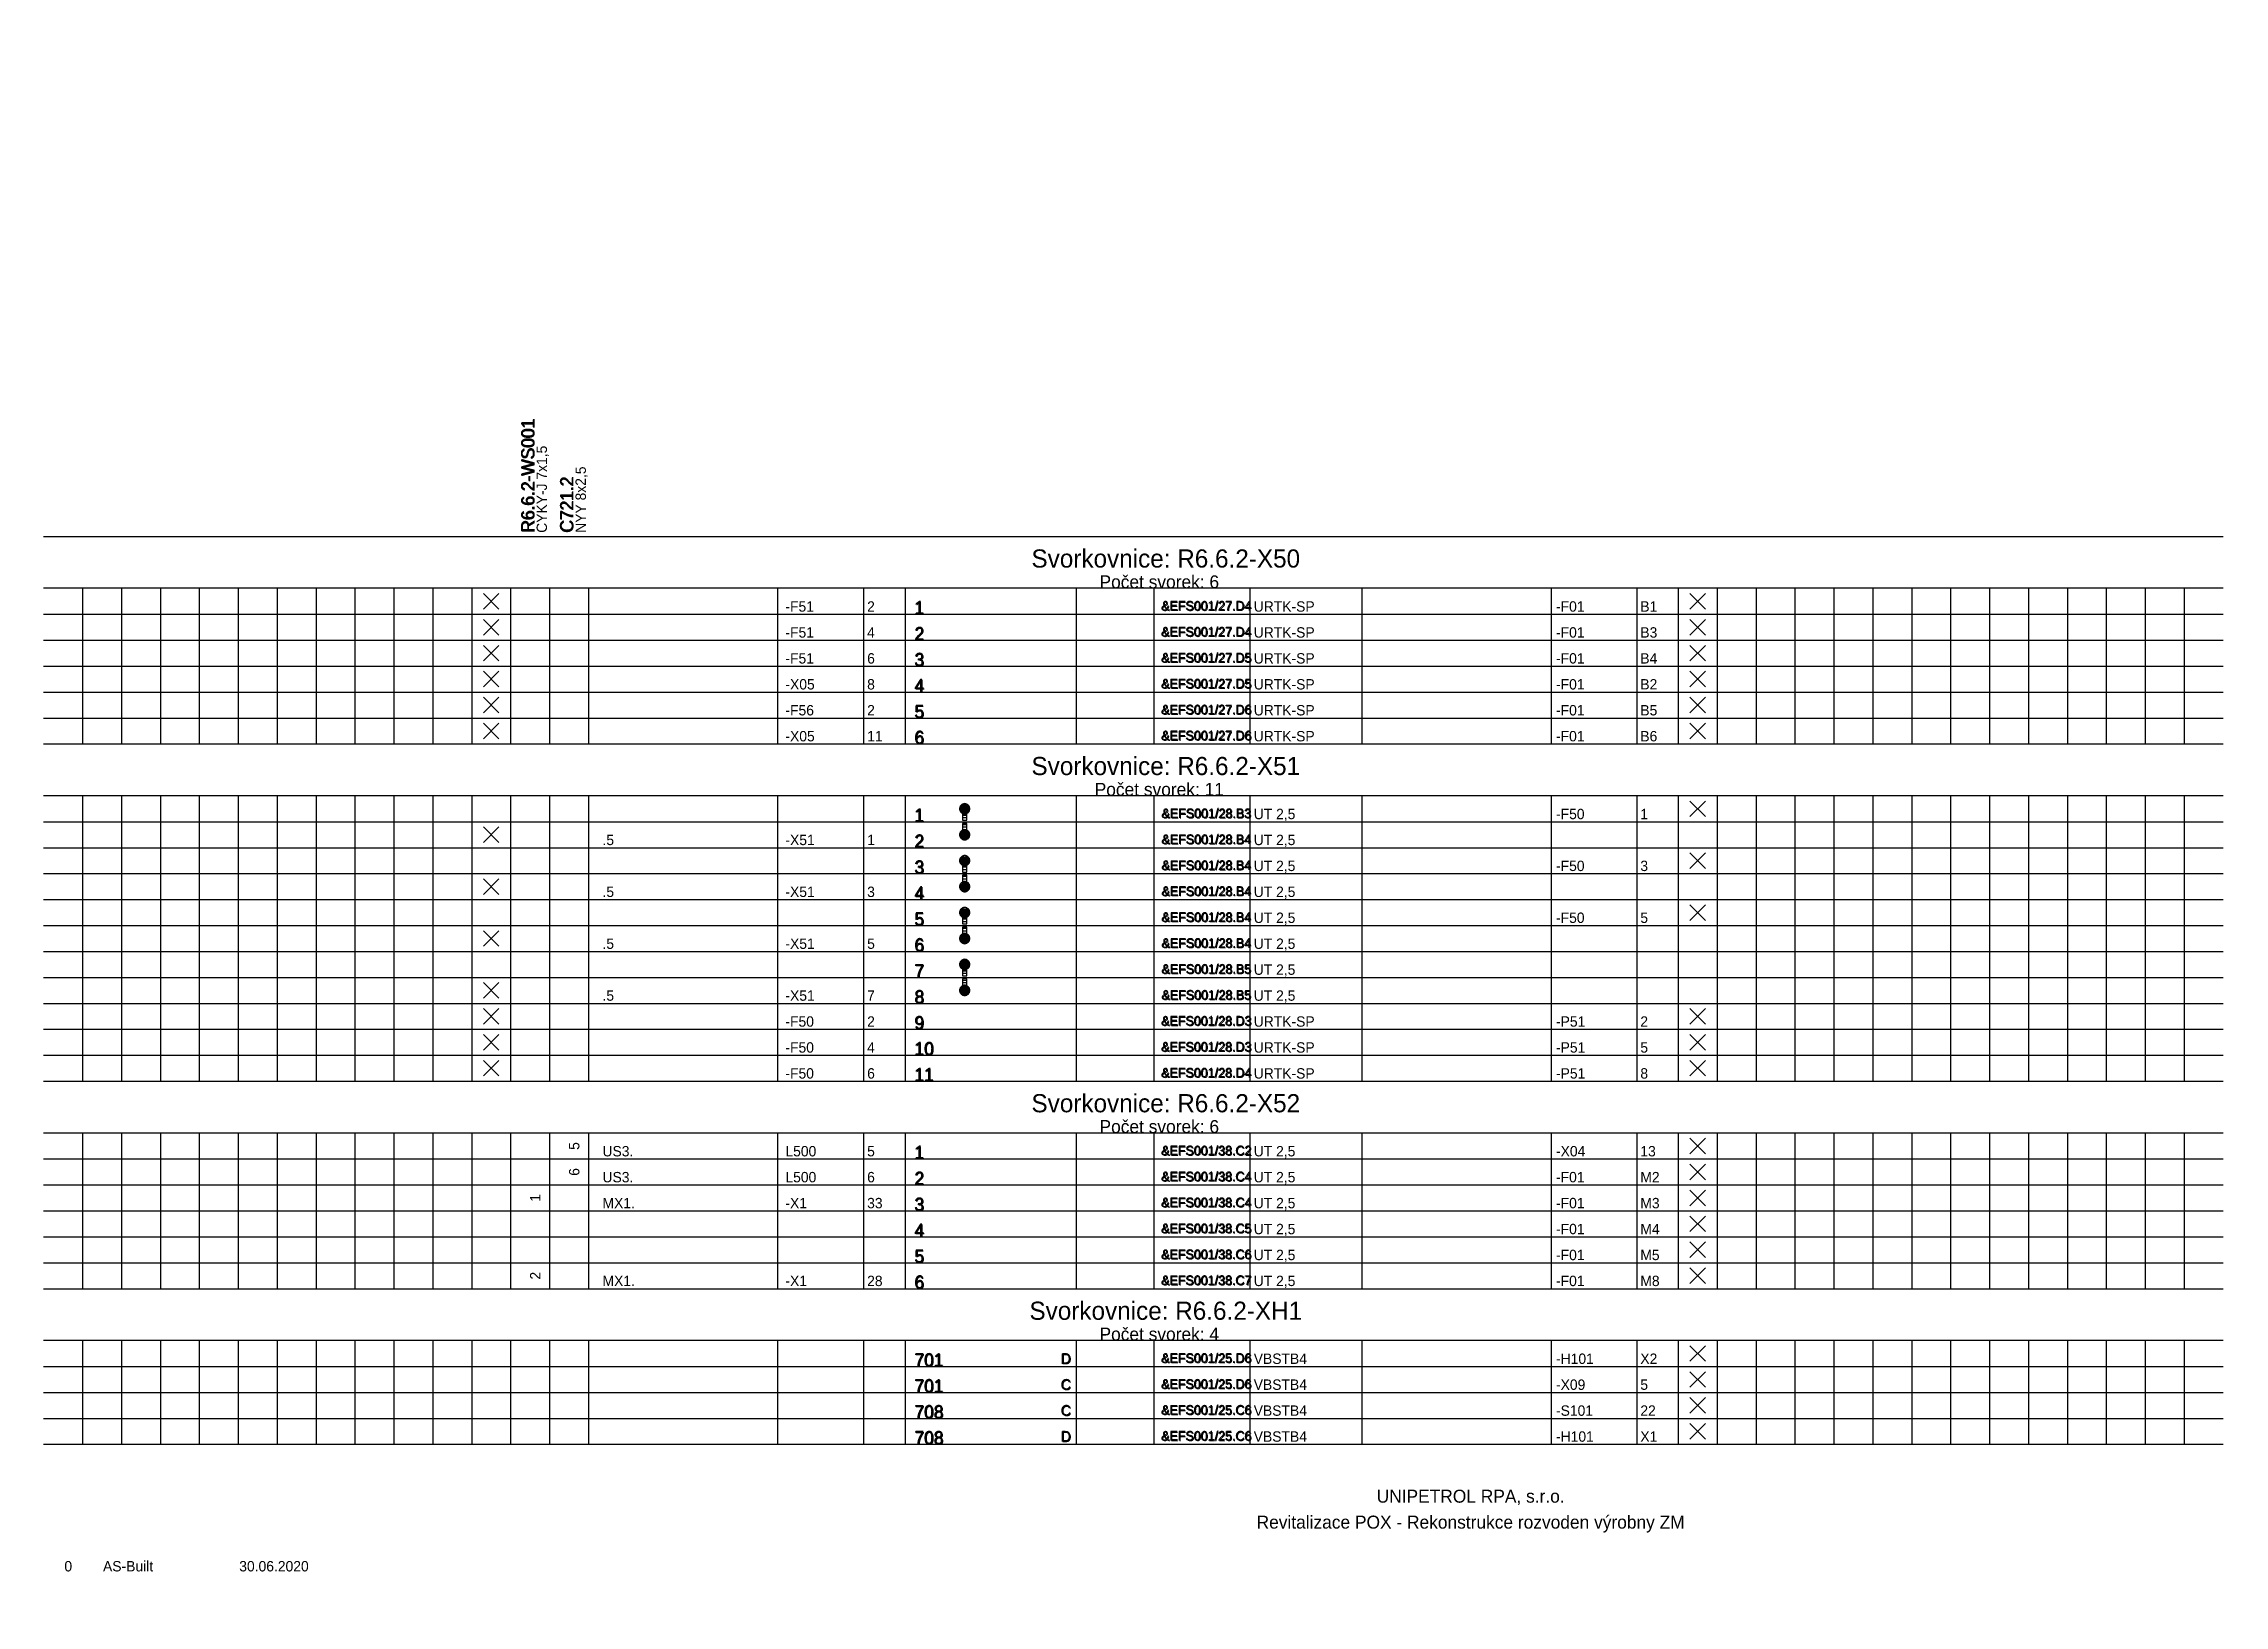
# Model space of a CAD drawing. Extents: x 0 to 420, y -1 to 300.
import ezdxf
from ezdxf.enums import TextEntityAlignment as Align

# ---------------------------------------------------------------- set-up
doc = ezdxf.new("R2010")
doc.units = 0
doc.header["$MEASUREMENT"] = 0
doc.linetypes.add('LTY1', pattern=[0])
for name, color, linetype in [('PEN1', 7, 'LTY1'), ('PEN2', 7, 'LTY1'), ('PEN4', 7, 'LTY1'), ('PEN5', 7, 'LTY1'), ('SYMBOL', 7, 'LTY1')]:
    doc.layers.add(name, color=color, linetype=linetype)
doc.styles.add('NORMSCHRIFT', font='normwin')

# ---------------------------------------------------------------- blocks, each defined once
blk = doc.blocks.new('_SS-BLOK-S')
at = {"layer": 'PEN5', "linetype": 'LTY1'}
for p, q in [((0, -5), (420, -5)), ((420, -15), (0, -15))]:
    blk.add_line(p, q, dxfattribs=at)
at = {"layer": 'PEN1', "style": 'NORMSCHRIFT', "flags": 8}
for tag in ['CODE_1', 'CODE_2', 'CODE_3', 'CODE_4']:
    blk.add_attdef(tag, text='', height=3.5, dxfattribs=at).set_placement((216.25, -11), align=Align.CENTER)
at = {"layer": 'PEN2', "style": 'NORMSCHRIFT', "flags": 8}
blk.add_attdef('CODE_307', text='', height=2.5, dxfattribs=at).set_placement((215, -15), align=Align.CENTER)
at = {"layer": 'PEN4', "style": 'NORMSCHRIFT', "flags": 9}
for tag in ['CODE_558', 'CODE_91']:
    blk.add_attdef(tag, (0, 0), '', height=3.5, dxfattribs=at)
blk = doc.blocks.new('_SS-VETA-S')
at = {"layer": 'PEN1', "linetype": 'LTY1'}
for p, q in [((7.5, 5), (7.5, 0)), ((15, 5), (15, 0)), ((22.5, 5), (22.5, 0)), ((30, 5), (30, 0)), ((37.5, 5), (37.5, 0)), ((45, 5), (45, 0)), ((52.5, 5), (52.5, 0)), ((60, 5), (60, 0)), ((67.5, 5), (67.5, 0)), ((75, 5), (75, 0)), ((82.5, 5), (82.5, 0)), ((90, 5), (90, 0)), ((97.5, 5), (97.5, 0)), ((141.5, 0), (141.5, 5)), ((158, 5), (158, 0)), ((199, 5), (199, 0)), ((214, 0), (214, 5)), ((232.5, 0), (232.5, 5)), ((290.5, 5), (290.5, 0)), ((307, 5), (307, 0)), ((322.5, 5), (322.5, 0)), ((330, 5), (330, 0)), ((337.5, 5), (337.5, 0)), ((345, 5), (345, 0)), ((352.5, 5), (352.5, 0)), ((360, 5), (360, 0)), ((367.5, 5), (367.5, 0)), ((375, 5), (375, 0)), ((382.5, 5), (382.5, 0)), ((390, 5), (390, 0)), ((390, 5), (390, 0)), ((397.5, 5), (397.5, 0)), ((405, 5), (405, 0)), ((412.5, 5), (412.5, 0)), ((0, 0), (420, 0))]:
    blk.add_line(p, q, dxfattribs=at)
at = {"layer": 'PEN5', "linetype": 'LTY1'}
for p, q in [((105, 5), (105, 0)), ((166, 5), (166, 0)), ((254, 5), (254, 0)), ((315, 5), (315, 0))]:
    blk.add_line(p, q, dxfattribs=at)
at = {"layer": 'PEN2', "style": 'NORMSCHRIFT', "flags": 8}
blk.add_attdef('CODE_21', (167.95, -0.1), '', height=2.5, dxfattribs=at)
at = {"layer": 'PEN4', "style": 'NORMSCHRIFT'}
for tag, p, height, flags in [('CODE_63', (0, 0), 3.5, 9), ('CODE_91', (0, 0), 3.5, 9), ('CODE_781', (0, 0), 3.5, 9), ('CODE_782', (0, 0), 3.5, 9), ('CODE_10003', (107.7, 0.5), 2, 8), ('CODE_10001', (107.7, 0.5), 2, 8), ('CODE_10002', (107.7, 0.5), 2, 8), ('CODE_10004', (142.95, 0.5), 2, 8), ('CODE_10021', (158.7, 0.5), 2, 8), ('CODE_41', (233.2, 0.5), 2, 8), ('CODE_11003', (255.95, 0.5), 2, 8), ('CODE_11001', (255.95, 0.5), 2, 8), ('CODE_11002', (255.95, 0.5), 2, 8), ('CODE_11004', (291.45, 0.5), 2, 8), ('CODE_11021', (307.7, 0.5), 2, 8)]:
    blk.add_attdef(tag, p, '', height=height, dxfattribs=dict(at, flags=flags))
at = {"layer": 'PEN4', "style": 'NORMSCHRIFT', "flags": 8}
blk.add_attdef('CODE_45', text='', height=2, dxfattribs=at).set_placement((198.1, 0.4), align=Align.RIGHT)
blk.add_attdef('CODE_10', text='', height=1.8, dxfattribs=at).set_placement((224.2, 0.6), align=Align.CENTER)
blk = doc.blocks.new('_SS-NEOZN-S')
at = {"layer": 'PEN2', "linetype": 'LTY1'}
for p, q in [((-4, 1), (-1, 4)), ((-4, 4), (-1, 1))]:
    blk.add_line(p, q, dxfattribs=at)
blk = doc.blocks.new('_SS-MUST3-S')
at = {"layer": 'PEN1', "linetype": 'LTY1'}
for p, q in [((-0.975, 0.075), (-1, 0)), ((-1, 0), (-0.975, -0.075)), ((-1, 0), (1, 0)), ((-0.95, 0.25), (-0.975, 0.15)), ((-0.975, 0.15), (-0.975, 0.075)), ((-0.925, 0.325), (-0.95, 0.25)), ((-0.95, 0.25), (0.95, 0.25)), ((-0.9, 0.4), (-0.925, 0.325)), ((-0.85, 0.5), (-0.9, 0.4)), ((-0.8, 0.55), (-0.85, 0.5)), ((-0.85, 0.5), (0.85, 0.5)), ((-0.75, 0.625), (-0.8, 0.55)), ((-0.7, 0.7), (-0.75, 0.625)), ((-0.625, 0.75), (-0.7, 0.7)), ((-0.55, 0.8), (-0.625, 0.75)), ((-0.625, 0.75), (0.625, 0.75)), ((-0.5, 0.85), (-0.55, 0.8)), ((-0.4, 0.9), (-0.5, 0.85)), ((-0.325, 0.925), (-0.4, 0.9)), ((-0.4, 0), (-0.4, -2.2)), ((0.4, 0), (-0.4, 0)), ((-0.25, 0.95), (-0.325, 0.925)), ((-0.15, 0.975), (-0.25, 0.95)), ((-0.075, 0.975), (-0.15, 0.975)), ((0, 1), (-0.075, 0.975)), ((0.075, 0.975), (0, 1)), ((0.15, 0.975), (0.075, 0.975)), ((0.25, 0.95), (0.15, 0.975)), ((0.325, 0.925), (0.25, 0.95)), ((0.4, 0.9), (0.325, 0.925)), ((0.5, 0.85), (0.4, 0.9)), ((0.4, -2.2), (0.4, 0)), ((0.55, 0.8), (0.5, 0.85)), ((0.625, 0.75), (0.55, 0.8)), ((0.7, 0.7), (0.625, 0.75)), ((0.75, 0.625), (0.7, 0.7)), ((0.8, 0.55), (0.75, 0.625)), ((0.85, 0.5), (0.8, 0.55)), ((0.9, 0.4), (0.85, 0.5)), ((0.925, 0.325), (0.9, 0.4)), ((0.95, 0.25), (0.925, 0.325)), ((0.975, 0.15), (0.95, 0.25)), ((0.975, 0.075), (0.975, 0.15)), ((1, 0), (0.975, 0.075)), ((0.975, -0.075), (1, 0)), ((-0.975, -0.075), (-0.975, -0.15)), ((-0.975, -0.15), (-0.95, -0.25)), ((-0.95, -0.25), (-0.925, -0.325)), ((-0.95, -0.25), (0.95, -0.25)), ((-0.925, -0.325), (-0.9, -0.4)), ((-0.9, -0.4), (-0.85, -0.5)), ((-0.85, -0.5), (-0.8, -0.55)), ((-0.85, -0.5), (0.85, -0.5)), ((-0.8, -0.55), (-0.75, -0.625)), ((-0.75, -0.625), (-0.7, -0.7)), ((-0.7, -0.7), (-0.625, -0.75)), ((-0.625, -0.75), (-0.55, -0.8)), ((-0.625, -0.75), (0.625, -0.75)), ((-0.55, -0.8), (-0.5, -0.85)), ((-0.5, -0.85), (-0.4, -0.9)), ((-0.4, -0.2), (0.4, -0.2)), ((-0.4, -0.7), (0.4, -0.7)), ((-0.4, -0.9), (-0.325, -0.925)), ((-0.4, -1.2), (0.4, -1.2)), ((-0.4, -1.7), (0.4, -1.7)), ((-0.4, -2.2), (0.4, -2.2)), ((-0.4, -2.2), (0.4, -2.2)), ((-0.325, -0.925), (-0.25, -0.95)), ((-0.25, -0.95), (-0.15, -0.975)), ((-0.15, -0.975), (-0.075, -0.975)), ((-0.075, -0.975), (0, -1)), ((0, -1), (0.075, -0.975)), ((0.075, -0.975), (0.15, -0.975)), ((0.15, -0.975), (0.25, -0.95)), ((0.25, -0.95), (0.325, -0.925)), ((0.325, -0.925), (0.4, -0.9)), ((0.4, -0.9), (0.5, -0.85)), ((0.5, -0.85), (0.55, -0.8)), ((0.55, -0.8), (0.625, -0.75)), ((0.625, -0.75), (0.7, -0.7)), ((0.7, -0.7), (0.75, -0.625)), ((0.75, -0.625), (0.8, -0.55)), ((0.8, -0.55), (0.85, -0.5)), ((0.85, -0.5), (0.9, -0.4)), ((0.9, -0.4), (0.925, -0.325)), ((0.925, -0.325), (0.95, -0.25)), ((0.95, -0.25), (0.975, -0.15)), ((0.975, -0.15), (0.975, -0.075))]:
    blk.add_line(p, q, dxfattribs=at)
blk = doc.blocks.new('_SS-MUST1-S')
at = {"layer": 'PEN1', "linetype": 'LTY1'}
for p, q in [((-0.975, 0.075), (-1, 0)), ((-1, 0), (-0.975, -0.075)), ((-1, 0), (1, 0)), ((-0.95, 0.25), (-0.975, 0.15)), ((-0.975, 0.15), (-0.975, 0.075)), ((-0.925, 0.325), (-0.95, 0.25)), ((-0.95, 0.25), (0.95, 0.25)), ((-0.9, 0.4), (-0.925, 0.325)), ((-0.85, 0.5), (-0.9, 0.4)), ((-0.8, 0.55), (-0.85, 0.5)), ((-0.85, 0.5), (0.85, 0.5)), ((-0.75, 0.625), (-0.8, 0.55)), ((-0.7, 0.7), (-0.75, 0.625)), ((-0.625, 0.75), (-0.7, 0.7)), ((-0.55, 0.8), (-0.625, 0.75)), ((-0.625, 0.75), (0.625, 0.75)), ((-0.5, 0.85), (-0.55, 0.8)), ((-0.4, 0.9), (-0.5, 0.85)), ((-0.4, 2.2), (-0.4, 0)), ((0.4, 2.2), (-0.4, 2.2)), ((-0.4, 2), (0.4, 2)), ((-0.4, 1.5), (0.4, 1.5)), ((-0.4, 1), (0.4, 1)), ((-0.325, 0.925), (-0.4, 0.9)), ((-0.4, 0.5), (0.4, 0.5)), ((-0.4, 0), (0.4, 0)), ((-0.4, 0), (0.4, 0)), ((-0.25, 0.95), (-0.325, 0.925)), ((-0.15, 0.975), (-0.25, 0.95)), ((-0.075, 0.975), (-0.15, 0.975)), ((0, 1), (-0.075, 0.975)), ((0.075, 0.975), (0, 1)), ((0.15, 0.975), (0.075, 0.975)), ((0.25, 0.95), (0.15, 0.975)), ((0.325, 0.925), (0.25, 0.95)), ((0.4, 0.9), (0.325, 0.925)), ((0.4, 0), (0.4, 2.2)), ((0.5, 0.85), (0.4, 0.9)), ((0.55, 0.8), (0.5, 0.85)), ((0.625, 0.75), (0.55, 0.8)), ((0.7, 0.7), (0.625, 0.75)), ((0.75, 0.625), (0.7, 0.7)), ((0.8, 0.55), (0.75, 0.625)), ((0.85, 0.5), (0.8, 0.55)), ((0.9, 0.4), (0.85, 0.5)), ((0.925, 0.325), (0.9, 0.4)), ((0.95, 0.25), (0.925, 0.325)), ((0.975, 0.15), (0.95, 0.25)), ((0.975, 0.075), (0.975, 0.15)), ((1, 0), (0.975, 0.075)), ((0.975, -0.075), (1, 0)), ((-0.975, -0.075), (-0.975, -0.15)), ((-0.975, -0.15), (-0.95, -0.25)), ((-0.95, -0.25), (-0.925, -0.325)), ((-0.95, -0.25), (0.95, -0.25)), ((-0.925, -0.325), (-0.9, -0.4)), ((-0.9, -0.4), (-0.85, -0.5)), ((-0.85, -0.5), (-0.8, -0.55)), ((-0.85, -0.5), (0.85, -0.5)), ((-0.8, -0.55), (-0.75, -0.625)), ((-0.75, -0.625), (-0.7, -0.7)), ((-0.7, -0.7), (-0.625, -0.75)), ((-0.625, -0.75), (-0.55, -0.8)), ((-0.625, -0.75), (0.625, -0.75)), ((-0.55, -0.8), (-0.5, -0.85)), ((-0.5, -0.85), (-0.4, -0.9)), ((-0.4, -0.9), (-0.325, -0.925)), ((-0.325, -0.925), (-0.25, -0.95)), ((-0.25, -0.95), (-0.15, -0.975)), ((-0.15, -0.975), (-0.075, -0.975)), ((-0.075, -0.975), (0, -1)), ((0, -1), (0.075, -0.975)), ((0.075, -0.975), (0.15, -0.975)), ((0.15, -0.975), (0.25, -0.95)), ((0.25, -0.95), (0.325, -0.925)), ((0.325, -0.925), (0.4, -0.9)), ((0.4, -0.9), (0.5, -0.85)), ((0.5, -0.85), (0.55, -0.8)), ((0.55, -0.8), (0.625, -0.75)), ((0.625, -0.75), (0.7, -0.7)), ((0.7, -0.7), (0.75, -0.625)), ((0.75, -0.625), (0.8, -0.55)), ((0.8, -0.55), (0.85, -0.5)), ((0.85, -0.5), (0.9, -0.4)), ((0.9, -0.4), (0.925, -0.325)), ((0.925, -0.325), (0.95, -0.25)), ((0.95, -0.25), (0.975, -0.15)), ((0.975, -0.15), (0.975, -0.075))]:
    blk.add_line(p, q, dxfattribs=at)
blk = doc.blocks.new('_SS-OZN-S')
at = {"layer": 'PEN4', "style": 'NORMSCHRIFT', "flags": 8}
blk.add_attdef('CODE_362', text='', height=2, rotation=90, dxfattribs=at).set_placement((-0.5, 2.5), align=Align.CENTER)
blk = doc.blocks.new('_SS-KAB-S')
at = {"layer": 'PEN2', "style": 'NORMSCHRIFT', "flags": 8}
blk.add_attdef('CODE_365', (-2.9, -9.35), '', height=2.5, rotation=90, dxfattribs=at)
at = {"layer": 'PEN4', "style": 'NORMSCHRIFT', "flags": 8}
blk.add_attdef('CODE_1003', (-0.5, -9.3), '', height=2, rotation=90, dxfattribs=at)
at = {"layer": 'PEN4', "style": 'NORMSCHRIFT', "flags": 9}
for tag in ['CODE_367', 'CODE_372', 'CODE_373']:
    blk.add_attdef(tag, (0, 0), '', height=3.5, dxfattribs=at)
blk = doc.blocks.new('_9-REV')
at = {"layer": 'PEN4', "style": 'NORMSCHRIFT', "flags": 8}
blk.add_attdef('CODE_12778', text='', height=2, dxfattribs=at).set_placement((-0.25, 0.5), align=Align.CENTER)
at = {"layer": 'PEN4', "style": 'NORMSCHRIFT'}
for tag, p, height, flags in [('CODE_5902', (0, 0), 3.5, 9), ('CODE_12783', (6.45, 0.5), 2, 8), ('CODE_12782', (32.7, 0.5), 2, 8)]:
    blk.add_attdef(tag, p, '', height=height, dxfattribs=dict(at, flags=flags))

msp = doc.modelspace()

# ---------------------------------------------------------------- block references
at = {"layer": 'SYMBOL'}
for name, p, values in [('_SS-KAB-S', (97.5, 215), {'CODE_365': 'R6.6.2-WS001', 'CODE_1003': 'CYKY-J 7x1,5'}), ('_SS-KAB-S', (105, 215), {'CODE_365': 'C721.2', 'CODE_1003': 'NYY 8x2,5'}), ('_SS-VETA-S', (0, 190), {'CODE_21': '1', 'CODE_10': '&EFS001/27.D4', 'CODE_10004': '-F51', 'CODE_10021': '2', 'CODE_11004': '-F01', 'CODE_11021': 'B1', 'CODE_41': 'URTK-SP'}), ('_SS-VETA-S', (0, 185), {'CODE_21': '2', 'CODE_10': '&EFS001/27.D4', 'CODE_10004': '-F51', 'CODE_10021': '4', 'CODE_11004': '-F01', 'CODE_11021': 'B3', 'CODE_41': 'URTK-SP'}), ('_SS-VETA-S', (0, 180), {'CODE_21': '3', 'CODE_10': '&EFS001/27.D5', 'CODE_10004': '-F51', 'CODE_10021': '6', 'CODE_11004': '-F01', 'CODE_11021': 'B4', 'CODE_41': 'URTK-SP'}), ('_SS-VETA-S', (0, 175), {'CODE_21': '4', 'CODE_10': '&EFS001/27.D5', 'CODE_10004': '-X05', 'CODE_10021': '8', 'CODE_11004': '-F01', 'CODE_11021': 'B2', 'CODE_41': 'URTK-SP'}), ('_SS-VETA-S', (0, 170), {'CODE_21': '5', 'CODE_10': '&EFS001/27.D6', 'CODE_10004': '-F56', 'CODE_10021': '2', 'CODE_11004': '-F01', 'CODE_11021': 'B5', 'CODE_41': 'URTK-SP'}), ('_SS-VETA-S', (0, 165), {'CODE_21': '6', 'CODE_10': '&EFS001/27.D6', 'CODE_10004': '-X05', 'CODE_10021': '11', 'CODE_11004': '-F01', 'CODE_11021': 'B6', 'CODE_41': 'URTK-SP'}), ('_SS-VETA-S', (0, 150), {'CODE_21': '1', 'CODE_10': '&EFS001/28.B3', 'CODE_11004': '-F50', 'CODE_11021': '1', 'CODE_41': 'UT 2,5'}), ('_SS-VETA-S', (0, 145), {'CODE_21': '2', 'CODE_10': '&EFS001/28.B4', 'CODE_10004': '-X51', 'CODE_10021': '1', 'CODE_41': 'UT 2,5'}), ('_SS-VETA-S', (0, 140), {'CODE_21': '3', 'CODE_10': '&EFS001/28.B4', 'CODE_11004': '-F50', 'CODE_11021': '3', 'CODE_41': 'UT 2,5'}), ('_SS-VETA-S', (0, 135), {'CODE_21': '4', 'CODE_10': '&EFS001/28.B4', 'CODE_10004': '-X51', 'CODE_10021': '3', 'CODE_41': 'UT 2,5'}), ('_SS-VETA-S', (0, 130), {'CODE_21': '5', 'CODE_10': '&EFS001/28.B4', 'CODE_11004': '-F50', 'CODE_11021': '5', 'CODE_41': 'UT 2,5'}), ('_SS-VETA-S', (0, 125), {'CODE_21': '6', 'CODE_10': '&EFS001/28.B4', 'CODE_10004': '-X51', 'CODE_10021': '5', 'CODE_41': 'UT 2,5'}), ('_SS-VETA-S', (0, 120), {'CODE_21': '7', 'CODE_10': '&EFS001/28.B5', 'CODE_41': 'UT 2,5'}), ('_SS-VETA-S', (0, 115), {'CODE_21': '8', 'CODE_10': '&EFS001/28.B5', 'CODE_10004': '-X51', 'CODE_10021': '7', 'CODE_41': 'UT 2,5'}), ('_SS-VETA-S', (0, 110), {'CODE_21': '9', 'CODE_10': '&EFS001/28.D3', 'CODE_10004': '-F50', 'CODE_10021': '2', 'CODE_11004': '-P51', 'CODE_11021': '2', 'CODE_41': 'URTK-SP'}), ('_SS-VETA-S', (0, 105), {'CODE_21': '10', 'CODE_10': '&EFS001/28.D3', 'CODE_10004': '-F50', 'CODE_10021': '4', 'CODE_11004': '-P51', 'CODE_11021': '5', 'CODE_41': 'URTK-SP'}), ('_SS-VETA-S', (0, 100), {'CODE_21': '11', 'CODE_10': '&EFS001/28.D4', 'CODE_10004': '-F50', 'CODE_10021': '6', 'CODE_11004': '-P51', 'CODE_11021': '8', 'CODE_41': 'URTK-SP'}), ('_SS-VETA-S', (0, 85), {'CODE_21': '1', 'CODE_10': '&EFS001/38.C2', 'CODE_10004': 'L500', 'CODE_10021': '5', 'CODE_11004': '-X04', 'CODE_11021': '13', 'CODE_41': 'UT 2,5'}), ('_SS-VETA-S', (0, 80), {'CODE_21': '2', 'CODE_10': '&EFS001/38.C4', 'CODE_10004': 'L500', 'CODE_10021': '6', 'CODE_11004': '-F01', 'CODE_11021': 'M2', 'CODE_41': 'UT 2,5'}), ('_SS-OZN-S', (103.75, 85), {'CODE_362': '5'}), ('_SS-VETA-S', (0, 75), {'CODE_21': '3', 'CODE_10': '&EFS001/38.C4', 'CODE_10004': '-X1', 'CODE_10021': '33', 'CODE_11004': '-F01', 'CODE_11021': 'M3', 'CODE_41': 'UT 2,5'}), ('_SS-OZN-S', (103.75, 80), {'CODE_362': '6'}), ('_SS-OZN-S', (96.25, 75), {'CODE_362': '1'}), ('_SS-VETA-S', (0, 70), {'CODE_21': '4', 'CODE_10': '&EFS001/38.C5', 'CODE_11004': '-F01', 'CODE_11021': 'M4', 'CODE_41': 'UT 2,5'}), ('_SS-VETA-S', (0, 65), {'CODE_21': '5', 'CODE_10': '&EFS001/38.C6', 'CODE_11004': '-F01', 'CODE_11021': 'M5', 'CODE_41': 'UT 2,5'}), ('_SS-VETA-S', (0, 60), {'CODE_21': '6', 'CODE_10': '&EFS001/38.C7', 'CODE_10004': '-X1', 'CODE_10021': '28', 'CODE_11004': '-F01', 'CODE_11021': 'M8', 'CODE_41': 'UT 2,5'}), ('_SS-OZN-S', (96.25, 60), {'CODE_362': '2'}), ('_SS-VETA-S', (0, 45), {'CODE_21': '701', 'CODE_45': 'D', 'CODE_10': '&EFS001/25.D6', 'CODE_11004': '-H101', 'CODE_11021': 'X2', 'CODE_41': 'VBSTB4'}), ('_SS-VETA-S', (0, 40), {'CODE_21': '701', 'CODE_45': 'C', 'CODE_10': '&EFS001/25.D6', 'CODE_11004': '-X09', 'CODE_11021': '5', 'CODE_41': 'VBSTB4'}), ('_SS-VETA-S', (0, 35), {'CODE_21': '708', 'CODE_45': 'C', 'CODE_10': '&EFS001/25.C6', 'CODE_11004': '-S101', 'CODE_11021': '22', 'CODE_41': 'VBSTB4'}), ('_SS-VETA-S', (0, 30), {'CODE_21': '708', 'CODE_45': 'D', 'CODE_10': '&EFS001/25.C6', 'CODE_11004': '-H101', 'CODE_11021': 'X1', 'CODE_41': 'VBSTB4'}), ('_9-REV', (5, 5), {'CODE_12778': '0', 'CODE_12783': 'AS-Built', 'CODE_12782': '30.06.2020'})]:
    msp.add_blockref(name, p, dxfattribs=at).add_auto_attribs(values)
for name, p in [('_SS-BLOK-S', (0, 210)), ('_SS-NEOZN-S', (88.75, 190)), ('_SS-NEOZN-S', (321.25, 190)), ('_SS-NEOZN-S', (88.75, 185)), ('_SS-NEOZN-S', (321.25, 185)), ('_SS-NEOZN-S', (88.75, 180)), ('_SS-NEOZN-S', (321.25, 180)), ('_SS-NEOZN-S', (88.75, 175)), ('_SS-NEOZN-S', (321.25, 175)), ('_SS-NEOZN-S', (88.75, 170)), ('_SS-NEOZN-S', (321.25, 170)), ('_SS-NEOZN-S', (88.75, 165)), ('_SS-NEOZN-S', (321.25, 165)), ('_SS-BLOK-S', (0, 170)), ('_SS-MUST3-S', (177.5, 152.5)), ('_SS-NEOZN-S', (321.25, 150)), ('_SS-NEOZN-S', (88.75, 145)), ('_SS-MUST1-S', (177.5, 147.5)), ('_SS-MUST3-S', (177.5, 142.5)), ('_SS-NEOZN-S', (321.25, 140)), ('_SS-NEOZN-S', (88.75, 135)), ('_SS-MUST1-S', (177.5, 137.5)), ('_SS-MUST3-S', (177.5, 132.5)), ('_SS-NEOZN-S', (321.25, 130)), ('_SS-NEOZN-S', (88.75, 125)), ('_SS-MUST1-S', (177.5, 127.5)), ('_SS-MUST3-S', (177.5, 122.5)), ('_SS-NEOZN-S', (88.75, 115)), ('_SS-MUST1-S', (177.5, 117.5)), ('_SS-NEOZN-S', (88.75, 110)), ('_SS-NEOZN-S', (321.25, 110)), ('_SS-NEOZN-S', (88.75, 105)), ('_SS-NEOZN-S', (321.25, 105)), ('_SS-NEOZN-S', (88.75, 100)), ('_SS-NEOZN-S', (321.25, 100)), ('_SS-BLOK-S', (0, 105)), ('_SS-NEOZN-S', (321.25, 85)), ('_SS-NEOZN-S', (321.25, 80)), ('_SS-NEOZN-S', (321.25, 75)), ('_SS-NEOZN-S', (321.25, 70)), ('_SS-NEOZN-S', (321.25, 65)), ('_SS-NEOZN-S', (321.25, 60)), ('_SS-BLOK-S', (0, 65)), ('_SS-NEOZN-S', (321.25, 45)), ('_SS-NEOZN-S', (321.25, 40)), ('_SS-NEOZN-S', (321.25, 35)), ('_SS-NEOZN-S', (321.25, 30))]:
    msp.add_blockref(name, p, dxfattribs=at)

# ---------------------------------------------------------------- texts
at = {"layer": 'PEN1', "style": 'NORMSCHRIFT'}
for s, p in [('Svorkovnice: R6.6.2-X50', (216.25, 199)), ('Svorkovnice: R6.6.2-X51', (216.25, 159)), ('Svorkovnice: R6.6.2-X52', (216.25, 94)), ('Svorkovnice: R6.6.2-XH1', (216.25, 54))]:
    msp.add_text(s, height=3.5, dxfattribs=at).set_placement(p, align=Align.CENTER)
at = {"layer": 'PEN2', "style": 'NORMSCHRIFT'}
for s, p in [('R6.6.2-WS001', (94.5, 205.75)), ('R6.6.2-WS001', (94.6, 205.85)), ('C721.2', (102, 205.75)), ('C721.2', (102.1, 205.85))]:
    msp.add_text(s, height=2.5, rotation=90, dxfattribs=at).set_placement(p)
for s, p in [('Počet svorek: 6', (215, 195)), ('Počet svorek: 11', (215, 155)), ('Počet svorek: 6', (215, 90)), ('Počet svorek: 4', (215, 50)), ('UNIPETROL RPA, s.r.o.', (275, 18.75)), ('Revitalizace POX - Rekonstrukce rozvoden výrobny ZM', (275, 13.75))]:
    msp.add_text(s, height=2.5, dxfattribs=at).set_placement(p, align=Align.CENTER)
for s, p in [('1', (167.75, 190)), ('1', (167.85, 190.1)), ('2', (167.75, 185)), ('2', (167.85, 185.1)), ('3', (167.75, 180)), ('3', (167.85, 180.1)), ('4', (167.75, 175)), ('4', (167.85, 175.1)), ('5', (167.75, 170)), ('5', (167.85, 170.1)), ('6', (167.75, 165)), ('6', (167.85, 165.1)), ('1', (167.75, 150)), ('1', (167.85, 150.1)), ('2', (167.75, 145)), ('2', (167.85, 145.1)), ('3', (167.75, 140)), ('3', (167.85, 140.1)), ('4', (167.75, 135)), ('4', (167.85, 135.1)), ('5', (167.75, 130)), ('5', (167.85, 130.1)), ('6', (167.75, 125)), ('6', (167.85, 125.1)), ('7', (167.75, 120)), ('7', (167.85, 120.1)), ('8', (167.75, 115)), ('8', (167.85, 115.1)), ('9', (167.75, 110)), ('9', (167.85, 110.1)), ('10', (167.75, 105)), ('10', (167.85, 105.1)), ('11', (167.75, 100)), ('11', (167.85, 100.1)), ('1', (167.75, 85)), ('1', (167.85, 85.1)), ('2', (167.75, 80)), ('2', (167.85, 80.1)), ('3', (167.75, 75)), ('3', (167.85, 75.1)), ('4', (167.75, 70)), ('4', (167.85, 70.1)), ('5', (167.75, 65)), ('5', (167.85, 65.1)), ('6', (167.75, 60)), ('6', (167.85, 60.1)), ('701', (167.75, 45)), ('701', (167.85, 45.1)), ('701', (167.75, 40)), ('701', (167.85, 40.1)), ('708', (167.75, 35)), ('708', (167.85, 35.1)), ('708', (167.75, 30)), ('708', (167.85, 30.1))]:
    msp.add_text(s, height=2.5, dxfattribs=at).set_placement(p)
at = {"layer": 'PEN4', "style": 'NORMSCHRIFT'}
for s, p in [('&EFS001/27.D4', (224, 190.7)), ('&EFS001/27.D4', (224.1, 190.8)), ('&EFS001/27.D4', (224, 185.7)), ('&EFS001/27.D4', (224.1, 185.8)), ('&EFS001/27.D5', (224, 180.7)), ('&EFS001/27.D5', (224.1, 180.8)), ('&EFS001/27.D5', (224, 175.7)), ('&EFS001/27.D5', (224.1, 175.8)), ('&EFS001/27.D6', (224, 170.7)), ('&EFS001/27.D6', (224.1, 170.8)), ('&EFS001/27.D6', (224, 165.7)), ('&EFS001/27.D6', (224.1, 165.8)), ('&EFS001/28.B3', (224, 150.7)), ('&EFS001/28.B3', (224.1, 150.8)), ('&EFS001/28.B4', (224, 145.7)), ('&EFS001/28.B4', (224.1, 145.8)), ('&EFS001/28.B4', (224, 140.7)), ('&EFS001/28.B4', (224.1, 140.8)), ('&EFS001/28.B4', (224, 135.7)), ('&EFS001/28.B4', (224.1, 135.8)), ('&EFS001/28.B4', (224, 130.7)), ('&EFS001/28.B4', (224.1, 130.8)), ('&EFS001/28.B4', (224, 125.7)), ('&EFS001/28.B4', (224.1, 125.8)), ('&EFS001/28.B5', (224, 120.7)), ('&EFS001/28.B5', (224.1, 120.8)), ('&EFS001/28.B5', (224.1, 115.8)), ('&EFS001/28.B5', (224, 115.7)), ('&EFS001/28.D3', (224, 110.7)), ('&EFS001/28.D3', (224.1, 110.8)), ('&EFS001/28.D3', (224, 105.7)), ('&EFS001/28.D3', (224.1, 105.8)), ('&EFS001/28.D4', (224, 100.7)), ('&EFS001/28.D4', (224.1, 100.8)), ('&EFS001/38.C2', (224, 85.7)), ('&EFS001/38.C2', (224.1, 85.8)), ('&EFS001/38.C4', (224, 80.7)), ('&EFS001/38.C4', (224.1, 80.8)), ('&EFS001/38.C4', (224, 75.7)), ('&EFS001/38.C4', (224.1, 75.8)), ('&EFS001/38.C5', (224, 70.7)), ('&EFS001/38.C5', (224.1, 70.8)), ('&EFS001/38.C6', (224, 65.7)), ('&EFS001/38.C6', (224.1, 65.8)), ('&EFS001/38.C7', (224, 60.7)), ('&EFS001/38.C7', (224.1, 60.8)), ('&EFS001/25.D6', (224, 45.7)), ('&EFS001/25.D6', (224.1, 45.8)), ('&EFS001/25.D6', (224, 40.7)), ('&EFS001/25.D6', (224.1, 40.8)), ('&EFS001/25.C6', (224, 35.7)), ('&EFS001/25.C6', (224.1, 35.8)), ('&EFS001/25.C6', (224, 30.7)), ('&EFS001/25.C6', (224.1, 30.8))]:
    msp.add_text(s, height=1.8, dxfattribs=at).set_placement(p, align=Align.CENTER)
for s, p in [('.5', (107.7, 145.5)), ('.5', (107.7, 135.5)), ('.5', (107.7, 125.5)), ('.5', (107.7, 115.5)), ('US3.', (107.7, 85.5)), ('US3.', (107.7, 80.5)), ('MX1.', (107.7, 75.5)), ('MX1.', (107.7, 60.5))]:
    msp.add_text(s, height=2, dxfattribs=at).set_placement(p)
for s, p in [('D', (197.9, 45.5)), ('D', (198, 45.6)), ('C', (197.9, 40.5)), ('C', (198, 40.6)), ('C', (197.9, 35.5)), ('C', (198, 35.6)), ('D', (197.9, 30.5)), ('D', (198, 30.6))]:
    msp.add_text(s, height=2, dxfattribs=at).set_placement(p, align=Align.RIGHT)

doc.saveas('drawing.dxf')
